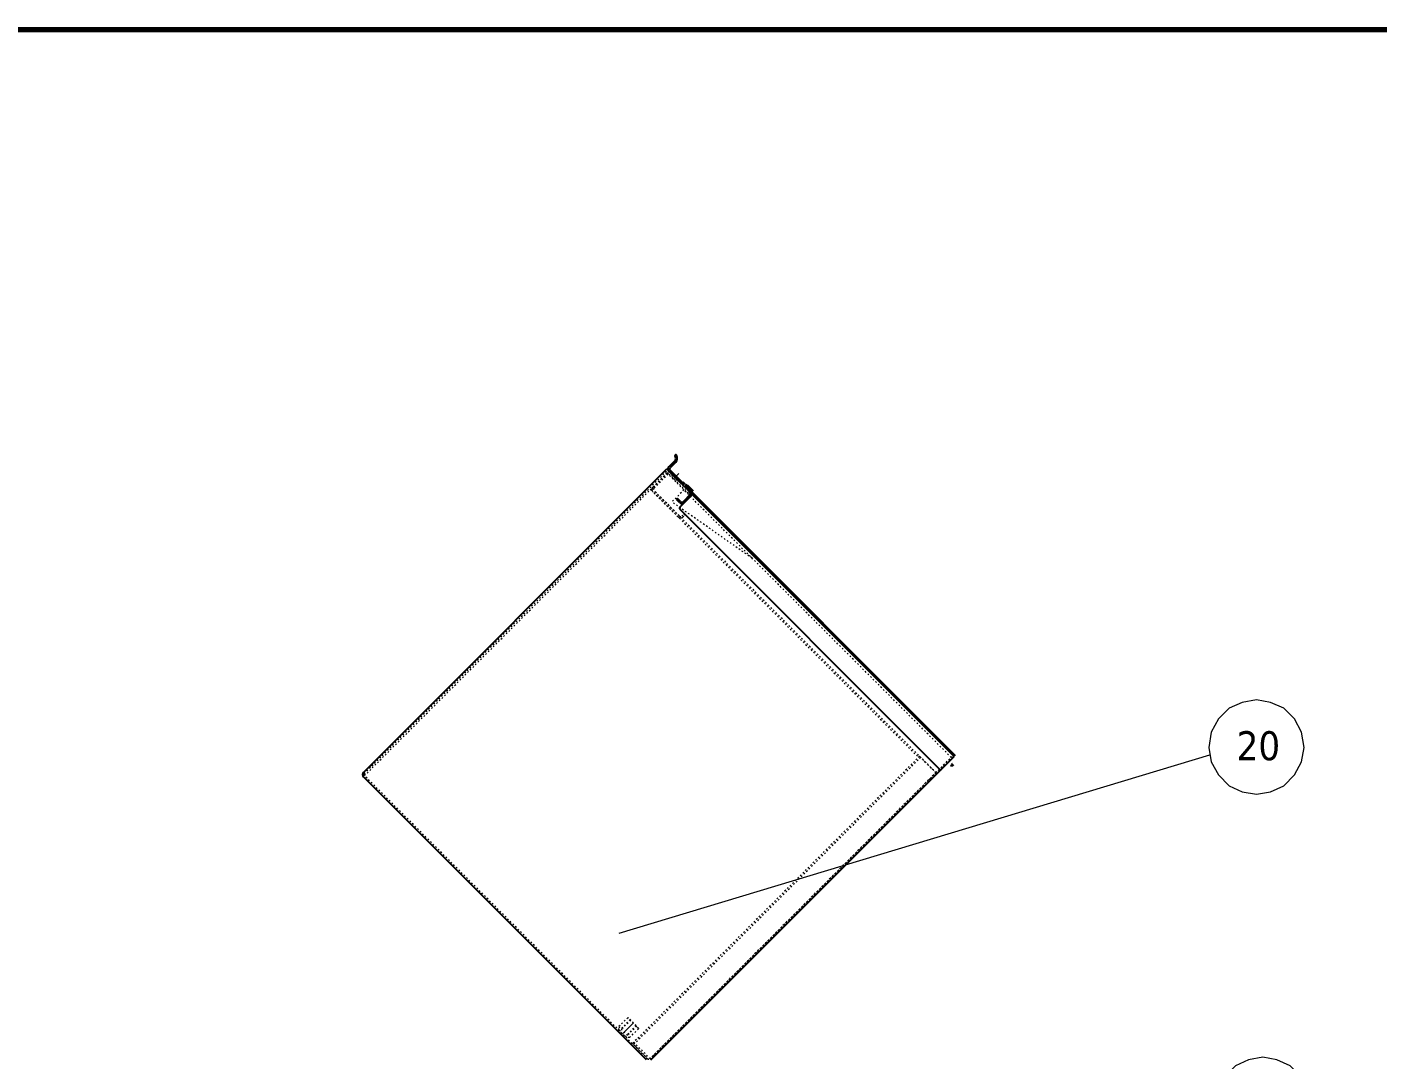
# Model space of a CAD drawing. Header units: millimetres. Extents: x 13152 to 84873, y -6229 to 22177.
# Drawn here: x 31046 to 32798, y 11695 to 13034 of the extents above; entities that cross this region are included whole.
import ezdxf

# ---------------------------------------------------------------- set-up
doc = ezdxf.new("R2010")
doc.units = ezdxf.units.MM
doc.header["$LTSCALE"] = 4
doc.linetypes.add('ACAD_ISO03W100', pattern=[1.18, 0.47, -0.71])
doc.linetypes.add('ACAD_ISO10W100', pattern=[18, 12, -3, 0, -3])
doc.layers.add('1', color=12, linetype='Continuous')
doc.layers.add('标注、文本', color=3, linetype='Continuous', lineweight=25)
doc.layers.add('铁心', color=3, linetype='Continuous', lineweight=0)
doc.styles.add('Tahoma$001', font='tahoma.ttf', dxfattribs={"height": 2.159784})

msp = doc.modelspace()

# ---------------------------------------------------------------- linework, layer by layer
at = {"layer": '1', "color": 0, "lineweight": 40, "const_width": 6.91}
msp.add_lwpolyline([(28650.99, 7583.67), (36228.84, 7583.67), (36228.84, 13030.25), (28650.99, 13030.25), (28650.99, 7583.67)], dxfattribs=at)
at = {"layer": '标注、文本'}
for p, q in [((31878.58, 12463.97), (31886, 12471.39)), ((31887.41, 12469.98), (31879.99, 12462.56)), ((31886.65, 12479.11), (31886.65, 12479.11)), ((31482.6, 12067.99), (31875.75, 12461.14)), ((32248.39, 12088.5), (31875.75, 12461.14)), ((31894.13, 12442.76), (31878.58, 12458.31)), ((31879.99, 12459.73), (31895.55, 12444.17)), ((31906.15, 12430.74), (31901.2, 12435.69)), ((31910.4, 12432.15), (31902.62, 12439.93)), ((31907.57, 12432.15), (31902.62, 12437.1)), ((31889.89, 12422.96), (31888.48, 12421.54)), ((31892.72, 12417.3), (31888.48, 12421.54)), ((31894.13, 12418.72), (31889.89, 12422.96)), ((31907.57, 12426.49), (31892.72, 12411.64)), ((31906.15, 12427.91), (31896.96, 12418.72)), ((31904.74, 12432.15), (32246.98, 12089.91)), ((31906.15, 12430.74), (32248.39, 12088.5)), ((31907.57, 12432.15), (32249.81, 12089.91)), ((31892.72, 12408.82), (32229.3, 12072.23)), ((31855.24, 11695.35), (32248.39, 12088.5)), ((31491.79, 12074.35), (31490.37, 12075.77)), ((31849.58, 11695.35), (31482.6, 12062.33)), ((31839.33, 11736), (31839.33, 11736.71)), ((31859.48, 11699.59), (31858.07, 11701))]:
    msp.add_line(p, q, dxfattribs=at)
at = {"layer": '标注、文本', "color": 2, "linetype": 'ACAD_ISO03W100', "lineweight": 18}
for p, q in [((31483.65, 12066.22), (31877.16, 12459.73)), ((31483.65, 12066.22), (31873.98, 12456.54)), ((31484.01, 12063.75), (31875.39, 12455.13)), ((31876.8, 12455.13), (31855.59, 12433.91)), ((31876.1, 12455.84), (31857.71, 12437.45)), ((31877.51, 12454.42), (31859.13, 12436.04)), ((31877.51, 12454.42), (31876.1, 12455.84)), ((32244.5, 12087.43), (31876.8, 12455.13)), ((31903.67, 12429.67), (31878.22, 12455.13)), ((31879.63, 12456.54), (31905.09, 12431.09)), ((31883.17, 12453.01), (31881.75, 12451.59)), ((31884.94, 12454.78), (31883.53, 12453.36)), ((31857.01, 12435.33), (32224.7, 12067.63)), ((31888.83, 12447.35), (31887.41, 12445.94)), ((31890.6, 12449.12), (31889.18, 12447.71)), ((31855.59, 12433.91), (32202.07, 12087.43)), ((31890.95, 12398.56), (31857.71, 12431.79)), ((31892.36, 12399.97), (31859.13, 12433.21)), ((31898.02, 12433.91), (31882.46, 12418.36)), ((31986.41, 12345.53), (31882.46, 12418.36)), ((31905.09, 12431.09), (31903.67, 12429.67)), ((31895.19, 12399.97), (31898.02, 12402.8)), ((31896.6, 12398.56), (31899.43, 12401.39)), ((31899.43, 12401.39), (31898.02, 12402.8)), ((32203.49, 12088.85), (31831.55, 11716.91)), ((32204.9, 12087.43), (31832.96, 11715.49)), ((31853.83, 11696.76), (32246.98, 12089.91)), ((32202.07, 12087.43), (32203.49, 12088.85)), ((32224.7, 12067.63), (32203.49, 12088.85)), ((32203.49, 12088.85), (32224.7, 12067.63)), ((32224.7, 12067.63), (32244.5, 12087.43)), ((32224.7, 12067.63), (31853.83, 11696.76)), ((31483.65, 12064.8), (31484.36, 12064.1)), ((31851, 11696.76), (31484.01, 12063.75)), ((32217.65, 12058.04), (32215.53, 12059.37)), ((31825.19, 11750.15), (31813.52, 11738.48)), ((31813.52, 11734.24), (31813.52, 11738.48)), ((31813.52, 11738.48), (31827.66, 11724.34)), ((31813.52, 11734.24), (31823.42, 11724.34)), ((31828.37, 11747.67), (31814.23, 11733.53)), ((31829.08, 11746.96), (31814.94, 11732.82)), ((31836.15, 11739.89), (31822.01, 11725.75)), ((31836.86, 11739.19), (31822.71, 11725.04)), ((31825.9, 11750.15), (31825.19, 11750.15)), ((31839.33, 11736), (31825.19, 11750.15)), ((31839.33, 11736.71), (31825.9, 11750.15)), ((31827.66, 11724.34), (31839.33, 11736)), ((31827.66, 11724.34), (31823.42, 11724.34)), ((31831.55, 11716.91), (31852.28, 11696.18)), ((31832.96, 11718.32), (31854.18, 11697.11))]:
    msp.add_line(p, q, dxfattribs=at)
at = {"layer": '标注、文本', "color": 1, "linetype": 'ACAD_ISO10W100', "lineweight": 18}
for p, q in [((31887.6, 12451.78), (31883.9, 12448.08)), ((31891.23, 12455.41), (31884.31, 12448.49)), ((31832.61, 11743.43), (31818.47, 11729.29))]:
    msp.add_line(p, q, dxfattribs=at)
at = {"layer": '标注、文本'}
for centre, radius, start, end in [((31882.47, 12474.93), 5, 315, 35.40593), ((31887.36, 12478.41), 1, 135, 215.40593), ((31887.36, 12478.41), 1, 35.40593, 135), ((31882.47, 12474.93), 7, 315, 35.40593), ((31881.4, 12461.14), 4, 135, 225), ((31881.4, 12461.14), 2, 135, 225), ((31896.96, 12445.59), 4, 225, 315), ((31896.96, 12445.59), 2, 225, 315), ((31904.03, 12438.51), 4, 135, 225), ((31904.03, 12438.51), 2, 135, 225), ((31895.55, 12420.13), 4, 225, 315), ((31895.55, 12420.13), 2, 225, 315), ((31904.74, 12429.32), 2, 315, 45), ((31904.74, 12429.32), 4, 315, 45), ((31894.13, 12410.23), 2, 135, 225), ((31485.42, 12065.16), 4, 135, 225), ((32230.72, 12073.65), 2, 225, 315), ((32245.34, 12080.25), 3.5, 238, 315), ((32245.34, 12080.25), 1, 238, 315)]:
    msp.add_arc(centre, radius, start, end, dxfattribs=at)
at = {"layer": '标注、文本', "color": 2, "linetype": 'ACAD_ISO03W100', "lineweight": 18}
for centre, radius, start, end in [((31876.8, 12453.71), 4, 45, 135), ((31876.8, 12453.71), 2, 45, 135), ((31860.54, 12434.62), 4, 135, 225), ((31860.54, 12434.62), 2, 135, 225), ((31893.78, 12401.39), 2, 225, 315), ((31893.78, 12401.39), 4, 225, 315), ((31485.42, 12065.16), 2, 135, 225), ((31484.36, 12065.51), 1, 135, 225), ((31852.41, 11698.17), 2, 225, 315)]:
    msp.add_arc(centre, radius, start, end, dxfattribs=at)
at = {"layer": '铁心', "lineweight": 13}
for points in [[(32701.95, 12100.14), (32698.64, 12120.02), (32689.61, 12137.19), (32675.75, 12151.04), (32658.58, 12158.57), (32640.21, 12161.88), (32621.54, 12158.57), (32604.67, 12151.04), (32590.82, 12137.19), (32581.48, 12120.02), (32578.47, 12100.14), (32581.48, 12081.47), (32590.82, 12064.6), (32604.67, 12050.75), (32621.54, 12042.92), (32640.21, 12039.9), (32658.58, 12042.92), (32675.75, 12050.75), (32689.61, 12064.6), (32698.64, 12081.47)], [(32710.14, 11637.03), (32706.82, 11656.91), (32697.79, 11674.08), (32683.93, 11687.93), (32666.77, 11695.46), (32648.39, 11698.77), (32629.72, 11695.46), (32612.85, 11687.93), (32599, 11674.08), (32589.66, 11656.91), (32586.65, 11637.03), (32589.66, 11618.36), (32599, 11601.49), (32612.85, 11587.64), (32629.72, 11579.81), (32648.39, 11576.79), (32666.77, 11579.81), (32683.93, 11587.64), (32697.79, 11601.49), (32706.82, 11618.36)]]:
    msp.add_lwpolyline(points, close=True, dxfattribs=at)
msp.add_lwpolyline([(31813.94, 11859.59), (32579.97, 12090.8), (32579.97, 12090.8)], dxfattribs=at)

# ---------------------------------------------------------------- texts
at = {"layer": '铁心', "lineweight": 13, "style": 'Tahoma$001'}
msp.add_text('20', height=37.589, dxfattribs=at).set_placement((32614.53, 12083.72))

doc.saveas('drawing.dxf')
